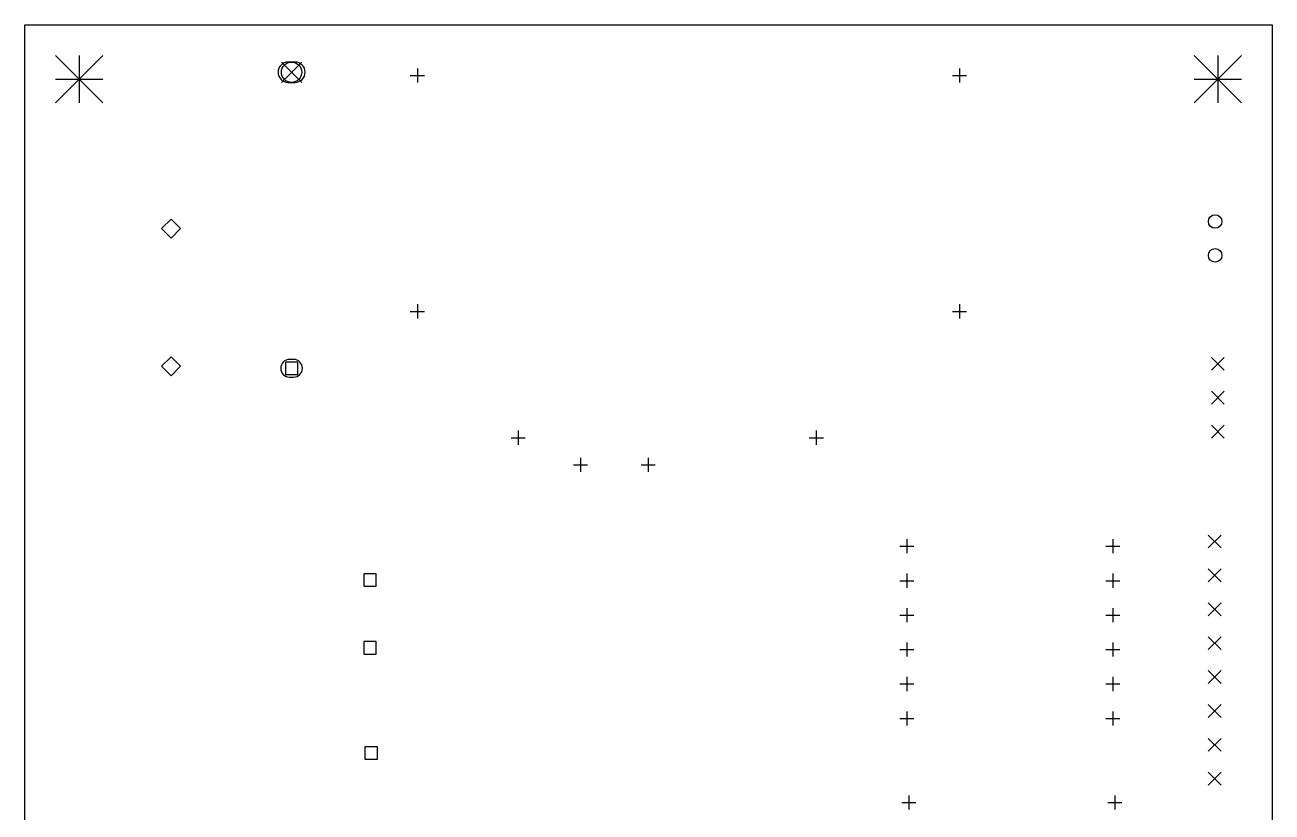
# Model space of a CAD drawing. Extents: x -2 to 92, y -24 to 92.
# Drawn here: x 0 to 92, y 33.9 to 92 of the extents above; entities that cross this region are included whole.
import ezdxf

# ---------------------------------------------------------------- set-up
doc = ezdxf.new("R2010")
doc.units = 0
doc.layers.add('BLACK', color=7, linetype='CONTINUOUS')

msp = doc.modelspace()

# ---------------------------------------------------------------- linework, layer by layer
at = {"layer": 'BLACK', "linetype": 'CONTINUOUS'}
for p, q in [((0, 92), (92, 92)), ((0, 25.3), (0, 92)), ((92, 92), (92, 0)), ((2.25, 89.75), (5.75, 86.25)), ((5.75, 89.75), (2.25, 86.25)), ((4, 89.75), (4, 86.25)), ((18.92, 89.26), (20.42, 87.76)), ((20.42, 89.26), (18.92, 87.76)), ((19.92, 89.26), (19.42, 89.26)), ((86.25, 89.75), (89.75, 86.25)), ((89.75, 89.75), (86.25, 86.25)), ((88, 89.75), (88, 86.25)), ((28.95, 88.79), (28.95, 87.75)), ((68.95, 88.79), (68.95, 87.75)), ((2.25, 88), (5.75, 88)), ((19.42, 87.76), (19.92, 87.76)), ((28.43, 88.27), (29.47, 88.27)), ((68.43, 88.27), (69.47, 88.27)), ((86.25, 88), (89.75, 88)), ((10.78, 77.68), (10.08, 76.98)), ((11.48, 76.98), (10.78, 77.68)), ((10.08, 76.98), (10.78, 76.28)), ((10.78, 76.28), (11.48, 76.98)), ((28.43, 70.87), (29.47, 70.87)), ((28.95, 71.39), (28.95, 70.35)), ((68.43, 70.87), (69.47, 70.87)), ((68.95, 71.39), (68.95, 70.35)), ((10.78, 67.52), (10.08, 66.82)), ((11.48, 66.82), (10.78, 67.52)), ((19.82, 67.32), (19.52, 67.32)), ((87.525, 67.475), (88.475, 66.525)), ((88.475, 67.475), (87.525, 66.525)), ((10.08, 66.82), (10.78, 66.12)), ((10.78, 66.12), (11.48, 66.82)), ((20.129624, 67.129624), (19.210376, 67.129624)), ((19.210376, 67.129624), (19.210376, 66.210376)), ((20.129624, 66.210376), (20.129624, 67.129624)), ((19.210376, 66.210376), (20.129624, 66.210376)), ((19.52, 66.02), (19.82, 66.02)), ((87.525, 64.975), (88.475, 64.025)), ((88.475, 64.975), (87.525, 64.025)), ((36.38, 62.07), (36.38, 61.03)), ((58.38, 62.07), (58.38, 61.03)), ((87.525, 62.475), (88.475, 61.525)), ((88.475, 62.475), (87.525, 61.525)), ((35.86, 61.55), (36.9, 61.55)), ((57.86, 61.55), (58.9, 61.55)), ((40.98, 60.07), (40.98, 59.03)), ((45.98, 60.07), (45.98, 59.03)), ((40.46, 59.55), (41.5, 59.55)), ((45.46, 59.55), (46.5, 59.55)), ((87.285, 54.365), (88.235, 53.415)), ((88.235, 54.365), (87.285, 53.415)), ((64.53, 53.54), (65.57, 53.54)), ((65.05, 54.06), (65.05, 53.02)), ((79.73, 53.54), (80.77, 53.54)), ((80.25, 54.06), (80.25, 53.02)), ((87.285, 51.865), (88.235, 50.915)), ((88.235, 51.865), (87.285, 50.915)), ((25.917124, 51.509624), (24.997876, 51.509624)), ((24.997876, 51.509624), (24.997876, 50.590376)), ((25.917124, 50.590376), (25.917124, 51.509624)), ((64.53, 51), (65.57, 51)), ((65.05, 51.52), (65.05, 50.48)), ((79.73, 51), (80.77, 51)), ((80.25, 51.52), (80.25, 50.48)), ((24.997876, 50.590376), (25.917124, 50.590376)), ((65.05, 48.98), (65.05, 47.94)), ((80.25, 48.98), (80.25, 47.94)), ((87.285, 49.365), (88.235, 48.415)), ((88.235, 49.365), (87.285, 48.415)), ((64.53, 48.46), (65.57, 48.46)), ((79.73, 48.46), (80.77, 48.46)), ((25.917124, 46.509624), (24.997876, 46.509624)), ((24.997876, 46.509624), (24.997876, 45.590376)), ((25.917124, 45.590376), (25.917124, 46.509624)), ((65.05, 46.44), (65.05, 45.4)), ((80.25, 46.44), (80.25, 45.4)), ((87.285, 46.865), (88.235, 45.915)), ((88.235, 46.865), (87.285, 45.915)), ((24.997876, 45.590376), (25.917124, 45.590376)), ((64.53, 45.92), (65.57, 45.92)), ((79.73, 45.92), (80.77, 45.92)), ((87.285, 44.365), (88.235, 43.415)), ((88.235, 44.365), (87.285, 43.415)), ((64.53, 43.38), (65.57, 43.38)), ((65.05, 43.9), (65.05, 42.86)), ((79.73, 43.38), (80.77, 43.38)), ((80.25, 43.9), (80.25, 42.86)), ((87.285, 41.865), (88.235, 40.915)), ((88.235, 41.865), (87.285, 40.915)), ((64.53, 40.84), (65.57, 40.84)), ((65.05, 41.36), (65.05, 40.32)), ((79.73, 40.84), (80.77, 40.84)), ((80.25, 41.36), (80.25, 40.32)), ((25.997124, 38.744624), (25.077876, 38.744624)), ((25.077876, 38.744624), (25.077876, 37.825376)), ((25.997124, 37.825376), (25.997124, 38.744624)), ((87.285, 39.365), (88.235, 38.415)), ((88.235, 39.365), (87.285, 38.415)), ((25.077876, 37.825376), (25.997124, 37.825376)), ((87.285, 36.865), (88.235, 35.915)), ((88.235, 36.865), (87.285, 35.915)), ((65.21, 35.16), (65.21, 34.12)), ((80.41, 35.16), (80.41, 34.12)), ((64.69, 34.64), (65.73, 34.64)), ((79.89, 34.64), (80.93, 34.64))]:
    msp.add_line(p, q, dxfattribs=at)
at = {"layer": 'BLACK'}
for centre, radius in [((19.67, 88.51), 0.75), ((87.8, 77.5), 0.5), ((87.8, 75), 0.5)]:
    msp.add_circle(centre, radius, dxfattribs=at)
for centre, radius, start, end in [((19.42, 88.51), 0.75, 90, 270), ((19.92, 88.51), 0.75, 270, 450), ((19.52, 66.67), 0.65, 90, 270), ((19.82, 66.67), 0.65, 270, 450)]:
    msp.add_arc(centre, radius, start, end, dxfattribs=at)

doc.saveas('drawing.dxf')
